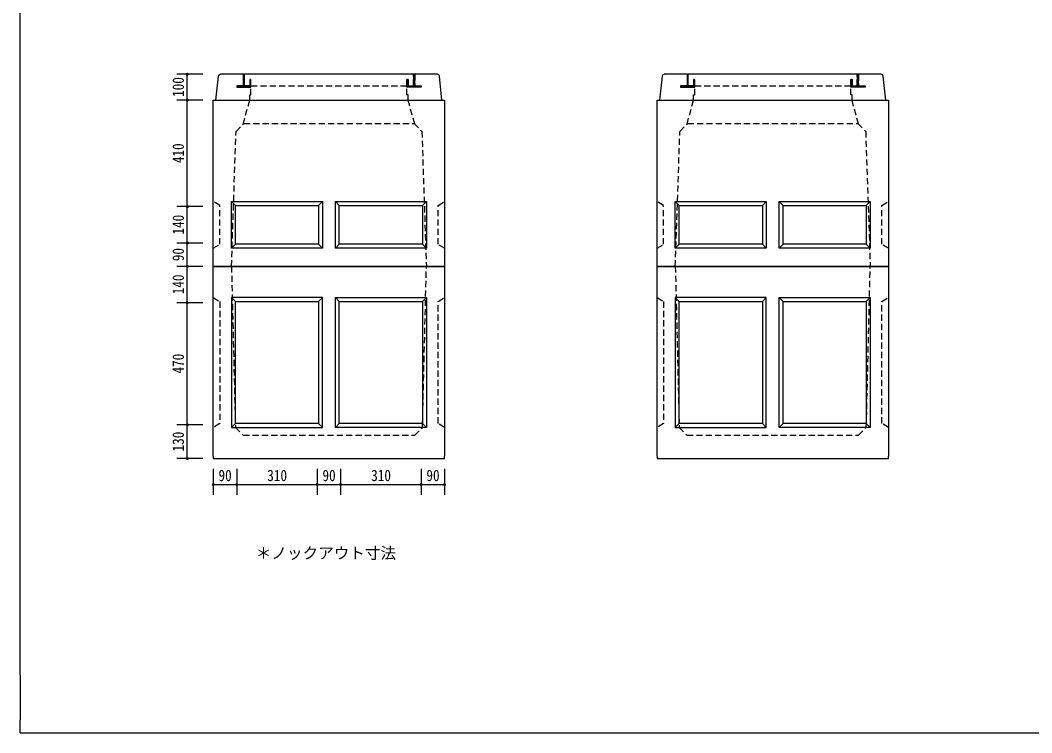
# Model space of a CAD drawing. Units: millimetres, scale not verified. Extents: x -3704 to 3796, y -2790 to 2696.
# Drawn here: x -3704 to 189, y -2790 to -47 of the extents above; entities that cross this region are included whole.
import ezdxf
from ezdxf.enums import TextEntityAlignment as Align

# ---------------------------------------------------------------- set-up
doc = ezdxf.new("R2010")
doc.units = ezdxf.units.MM
doc.header["$LTSCALE"] = 20
doc.linetypes.add('DASHED1', pattern=[1.8, 1.2, -0.6])
doc.layers.add('0-0_レイヤ_1', color=7, linetype='Continuous')
doc.layers.add('0-9_レイヤ10', color=7, linetype='Continuous')
doc.styles.add('HG丸ｺﾞｼｯｸM-PRO', font='')
doc.styles.add('ＭＳ ゴシック', font='')
doc.styles.get('HG丸ｺﾞｼｯｸM-PRO').set_extended_font_data('HG丸ｺﾞｼｯｸM-PRO')
doc.styles.get('ＭＳ ゴシック').set_extended_font_data('MS Gothic')

msp = doc.modelspace()

# ---------------------------------------------------------------- hatches: boundary and pattern name
at = {"layer": '0-9_レイヤ10'}
for points in [[(-3055.12, -254.75, 1), (-3067.12, -254.75, 1)], [(-3055.12, -354.75, 1), (-3067.12, -354.75, 1)], [(-3055.12, -764.75, 1), (-3067.12, -764.75, 1)], [(-3055.12, -904.75, 1), (-3067.12, -904.75, 1)], [(-3055.12, -994.75, 1), (-3067.12, -994.75, 1)], [(-3055.12, -1134.75, 1), (-3067.12, -1134.75, 1)], [(-3055.12, -1604.75, 1), (-3067.12, -1604.75, 1)], [(-3055.12, -1734.75, 1), (-3067.12, -1734.75, 1)], [(-2955.12, -1834.75, 1), (-2967.12, -1834.75, 1)], [(-2865.12, -1834.75, 1), (-2877.12, -1834.75, 1)], [(-2555.12, -1834.75, 1), (-2567.12, -1834.75, 1)], [(-2465.12, -1834.75, 1), (-2477.12, -1834.75, 1)], [(-2155.12, -1834.75, 1), (-2167.12, -1834.75, 1)], [(-2065.12, -1834.75, 1), (-2077.12, -1834.75, 1)]]:
    msp.add_hatch(color=256, dxfattribs=at).paths.add_polyline_path(points)

# ---------------------------------------------------------------- linework, layer by layer
at = {"layer": '0-0_レイヤ_1'}
for p, q in [((-3704.12, -2568.82), (-3704.12, 2646.47)), ((-2951.12, -354.75), (-2941.12, -262.25)), ((-2098.62, -254.75), (-2933.62, -254.75)), ((-2846.12, -256), (-2841.12, -256)), ((-2846.12, -258), (-2841.12, -258)), ((-2846.12, -260), (-2841.12, -260)), ((-2846.12, -262), (-2841.12, -262)), ((-2846.12, -264), (-2841.12, -264)), ((-2846.12, -266), (-2841.12, -266)), ((-2846.12, -268), (-2841.12, -268)), ((-2846.12, -270), (-2841.12, -270)), ((-2846.12, -272), (-2841.12, -272)), ((-2191.12, -256), (-2186.12, -256)), ((-2191.12, -258), (-2186.12, -258)), ((-2191.12, -260), (-2186.12, -260)), ((-2191.12, -262), (-2186.12, -262)), ((-2191.12, -264), (-2186.12, -264)), ((-2191.12, -266), (-2186.12, -266)), ((-2191.12, -268), (-2186.12, -268)), ((-2191.12, -270), (-2186.12, -270)), ((-2191.12, -272), (-2186.12, -272)), ((-1243.12, -354.75), (-1233.12, -262.25)), ((-390.62, -254.75), (-1225.62, -254.75)), ((-1138.12, -256), (-1133.12, -256)), ((-1138.12, -258), (-1133.12, -258)), ((-1138.12, -260), (-1133.12, -260)), ((-1138.12, -262), (-1133.12, -262)), ((-1138.12, -264), (-1133.12, -264)), ((-1138.12, -266), (-1133.12, -266)), ((-1138.12, -268), (-1133.12, -268)), ((-1138.12, -270), (-1133.12, -270)), ((-1138.12, -272), (-1133.12, -272)), ((-483.12, -256), (-478.12, -256)), ((-483.12, -258), (-478.12, -258)), ((-483.12, -260), (-478.12, -260)), ((-483.12, -262), (-478.12, -262)), ((-483.12, -264), (-478.12, -264)), ((-483.12, -266), (-478.12, -266)), ((-483.12, -268), (-478.12, -268)), ((-483.12, -270), (-478.12, -270)), ((-483.12, -272), (-478.12, -272)), ((-2871.12, -300), (-2821.12, -300)), ((-2871.12, -302), (-2821.12, -302)), ((-2871.12, -304), (-2821.12, -304)), ((-2846.12, -274), (-2841.12, -274)), ((-2846.12, -276), (-2841.12, -276)), ((-2846.12, -278), (-2841.12, -278)), ((-2846.12, -280), (-2841.12, -280)), ((-2846.12, -282), (-2841.12, -282)), ((-2846.12, -284), (-2841.12, -284)), ((-2846.12, -286), (-2841.12, -286)), ((-2846.12, -288), (-2841.12, -288)), ((-2846.12, -290), (-2841.12, -290)), ((-2846.12, -292), (-2841.12, -292)), ((-2846.12, -294), (-2841.12, -294)), ((-2846.12, -296), (-2841.12, -296)), ((-2846.12, -298), (-2841.12, -298)), ((-2821.12, -276), (-2816.12, -276)), ((-2821.12, -278), (-2816.12, -278)), ((-2821.12, -280), (-2816.12, -280)), ((-2821.12, -282), (-2816.12, -282)), ((-2821.12, -284), (-2816.12, -284)), ((-2821.12, -286), (-2816.12, -286)), ((-2821.12, -288), (-2816.12, -288)), ((-2821.12, -290), (-2816.12, -290)), ((-2821.12, -292), (-2816.12, -292)), ((-2821.12, -294), (-2816.12, -294)), ((-2821.12, -296), (-2816.12, -296)), ((-2821.12, -298), (-2816.12, -298)), ((-2821.12, -300), (-2816.12, -300)), ((-2821.12, -302), (-2816.12, -302)), ((-2821.12, -304), (-2816.12, -304)), ((-2216.12, -276), (-2211.12, -276)), ((-2216.12, -278), (-2211.12, -278)), ((-2216.12, -280), (-2211.12, -280)), ((-2216.12, -282), (-2211.12, -282)), ((-2216.12, -284), (-2211.12, -284)), ((-2216.12, -286), (-2211.12, -286)), ((-2216.12, -288), (-2211.12, -288)), ((-2216.12, -290), (-2211.12, -290)), ((-2216.12, -292), (-2211.12, -292)), ((-2216.12, -294), (-2211.12, -294)), ((-2216.12, -296), (-2211.12, -296)), ((-2216.12, -298), (-2211.12, -298)), ((-2216.12, -300), (-2161.12, -300)), ((-2216.12, -302), (-2161.12, -302)), ((-2216.12, -304), (-2161.12, -304)), ((-2191.12, -274), (-2186.12, -274)), ((-2191.12, -276), (-2186.12, -276)), ((-2191.12, -278), (-2186.12, -278)), ((-2191.12, -280), (-2186.12, -280)), ((-2191.12, -282), (-2186.12, -282)), ((-2191.12, -284), (-2186.12, -284)), ((-2191.12, -286), (-2186.12, -286)), ((-2191.12, -288), (-2186.12, -288)), ((-2191.12, -290), (-2186.12, -290)), ((-2191.12, -292), (-2186.12, -292)), ((-2191.12, -294), (-2186.12, -294)), ((-2191.12, -296), (-2186.12, -296)), ((-2191.12, -298), (-2186.12, -298)), ((-1163.12, -300), (-1113.12, -300)), ((-1163.12, -302), (-1113.12, -302)), ((-1163.12, -304), (-1113.12, -304)), ((-1138.12, -274), (-1133.12, -274)), ((-1138.12, -276), (-1133.12, -276)), ((-1138.12, -278), (-1133.12, -278)), ((-1138.12, -280), (-1133.12, -280)), ((-1138.12, -282), (-1133.12, -282)), ((-1138.12, -284), (-1133.12, -284)), ((-1138.12, -286), (-1133.12, -286)), ((-1138.12, -288), (-1133.12, -288)), ((-1138.12, -290), (-1133.12, -290)), ((-1138.12, -292), (-1133.12, -292)), ((-1138.12, -294), (-1133.12, -294)), ((-1138.12, -296), (-1133.12, -296)), ((-1138.12, -298), (-1133.12, -298)), ((-1113.12, -276), (-1108.12, -276)), ((-1113.12, -278), (-1108.12, -278)), ((-1113.12, -280), (-1108.12, -280)), ((-1113.12, -282), (-1108.12, -282)), ((-1113.12, -284), (-1108.12, -284)), ((-1113.12, -286), (-1108.12, -286)), ((-1113.12, -288), (-1108.12, -288)), ((-1113.12, -290), (-1108.12, -290)), ((-1113.12, -292), (-1108.12, -292)), ((-1113.12, -294), (-1108.12, -294)), ((-1113.12, -296), (-1108.12, -296)), ((-1113.12, -298), (-1108.12, -298)), ((-1113.12, -300), (-1108.12, -300)), ((-1113.12, -302), (-1108.12, -302)), ((-1113.12, -304), (-1108.12, -304)), ((-508.12, -276), (-503.12, -276)), ((-508.12, -278), (-503.12, -278)), ((-508.12, -280), (-503.12, -280)), ((-508.12, -282), (-503.12, -282)), ((-508.12, -284), (-503.12, -284)), ((-508.12, -286), (-503.12, -286)), ((-508.12, -288), (-503.12, -288)), ((-508.12, -290), (-503.12, -290)), ((-508.12, -292), (-503.12, -292)), ((-508.12, -294), (-503.12, -294)), ((-508.12, -296), (-503.12, -296)), ((-508.12, -298), (-503.12, -298)), ((-508.12, -300), (-453.12, -300)), ((-508.12, -302), (-453.12, -302)), ((-508.12, -304), (-453.12, -304)), ((-483.12, -274), (-478.12, -274)), ((-483.12, -276), (-478.12, -276)), ((-483.12, -278), (-478.12, -278)), ((-483.12, -280), (-478.12, -280)), ((-483.12, -282), (-478.12, -282)), ((-483.12, -284), (-478.12, -284)), ((-483.12, -286), (-478.12, -286)), ((-483.12, -288), (-478.12, -288)), ((-483.12, -290), (-478.12, -290)), ((-483.12, -292), (-478.12, -292)), ((-483.12, -294), (-478.12, -294)), ((-483.12, -296), (-478.12, -296)), ((-483.12, -298), (-478.12, -298)), ((-2876.12, -759.75), (-2891.12, -744.75)), ((-2556.12, -759.75), (-2541.12, -744.75)), ((-2491.12, -744.75), (-2476.12, -759.75)), ((-2156.12, -759.75), (-2141.12, -744.75)), ((-1168.12, -759.75), (-1183.12, -744.75)), ((-848.12, -759.75), (-833.12, -744.75)), ((-783.12, -744.75), (-768.12, -759.75)), ((-448.12, -759.75), (-433.12, -744.75)), ((-2541.12, -924.75), (-2556.12, -909.75)), ((-2141.12, -924.75), (-2156.12, -909.75)), ((-833.12, -924.75), (-848.12, -909.75)), ((-433.12, -924.75), (-448.12, -909.75)), ((-2961.12, -994.75), (-2071.12, -994.75)), ((-2961.12, -1724.75), (-2961.12, -994.75)), ((-2961.12, -994.75), (-2071.12, -994.75)), ((-2071.12, -994.75), (-2071.12, -1724.75)), ((-1253.12, -994.75), (-363.12, -994.75)), ((-1253.12, -1724.75), (-1253.12, -994.75)), ((-1253.12, -994.75), (-363.12, -994.75)), ((-363.12, -994.75), (-363.12, -1724.75)), ((-2891.12, -1114.75), (-2876.12, -1129.75)), ((-2541.12, -1114.75), (-2891.12, -1114.75)), ((-2891.12, -1114.75), (-2891.12, -1614.75)), ((-2556.12, -1129.75), (-2541.12, -1114.75)), ((-2541.12, -1614.75), (-2541.12, -1114.75)), ((-2476.12, -1129.75), (-2491.12, -1114.75)), ((-2491.12, -1114.75), (-2141.12, -1114.75)), ((-2491.12, -1614.75), (-2491.12, -1114.75)), ((-2156.12, -1129.75), (-2141.12, -1114.75)), ((-2141.12, -1114.75), (-2141.12, -1614.75)), ((-1183.12, -1114.75), (-1168.12, -1129.75)), ((-833.12, -1114.75), (-1183.12, -1114.75)), ((-1183.12, -1114.75), (-1183.12, -1614.75)), ((-848.12, -1129.75), (-833.12, -1114.75)), ((-833.12, -1614.75), (-833.12, -1114.75)), ((-768.12, -1129.75), (-783.12, -1114.75)), ((-783.12, -1114.75), (-433.12, -1114.75)), ((-783.12, -1614.75), (-783.12, -1114.75)), ((-448.12, -1129.75), (-433.12, -1114.75)), ((-433.12, -1114.75), (-433.12, -1614.75)), ((-2876.12, -1129.75), (-2556.12, -1129.75)), ((-2556.12, -1129.75), (-2556.12, -1599.75)), ((-2476.12, -1129.75), (-2156.12, -1129.75)), ((-2476.12, -1599.75), (-2476.12, -1129.75)), ((-2156.12, -1129.75), (-2156.12, -1599.75)), ((-1168.12, -1129.75), (-848.12, -1129.75)), ((-848.12, -1129.75), (-848.12, -1599.75)), ((-768.12, -1129.75), (-448.12, -1129.75)), ((-768.12, -1599.75), (-768.12, -1129.75)), ((-448.12, -1129.75), (-448.12, -1599.75)), ((-2891.12, -1614.75), (-2541.12, -1614.75)), ((-2556.12, -1599.75), (-2876.12, -1599.75)), ((-2541.12, -1614.75), (-2556.12, -1599.75)), ((-2491.12, -1614.75), (-2476.12, -1599.75)), ((-2141.12, -1614.75), (-2491.12, -1614.75)), ((-1183.12, -1614.75), (-833.12, -1614.75)), ((-848.12, -1599.75), (-1168.12, -1599.75)), ((-833.12, -1614.75), (-848.12, -1599.75)), ((-783.12, -1614.75), (-768.12, -1599.75)), ((-433.12, -1614.75), (-783.12, -1614.75)), ((-3704.12, -2568.82), (-3704.12, -2740.32)), ((-3704.12, -2790.32), (-3704.12, -2740.32)), ((-3704.12, -2790.32), (-3532.94, -2790.32))]:
    msp.add_line(p, q, dxfattribs=at)
at = {"layer": '0-0_レイヤ_1', "linetype": 'DASHED1'}
for p, q in [((-2816.12, -299.75), (-2216.12, -299.75)), ((-1108.12, -299.75), (-508.12, -299.75)), ((-2846.12, -447.25), (-2821.12, -354.75)), ((-2186.12, -447.25), (-2211.12, -354.75)), ((-1138.12, -447.25), (-1113.12, -354.75)), ((-478.12, -447.25), (-503.12, -354.75)), ((-2891.12, -994.75), (-2876.12, -1614.75)), ((-2156.12, -1614.75), (-2141.12, -994.75)), ((-1183.12, -994.75), (-1168.12, -1614.75)), ((-448.12, -1614.75), (-433.12, -994.75)), ((-2961.12, -1114.75), (-2936.12, -1129.75)), ((-2096.12, -1129.75), (-2071.12, -1114.75)), ((-1253.12, -1114.75), (-1228.12, -1129.75)), ((-388.12, -1129.75), (-363.12, -1114.75)), ((-2936.12, -1129.75), (-2936.12, -1599.75)), ((-2096.12, -1599.75), (-2096.12, -1129.75)), ((-1228.12, -1129.75), (-1228.12, -1599.75)), ((-388.12, -1599.75), (-388.12, -1129.75)), ((-2936.12, -1599.75), (-2961.12, -1614.75)), ((-2876.12, -1614.75), (-2846.12, -1644.75)), ((-2186.12, -1644.75), (-2156.12, -1614.75)), ((-2071.12, -1614.75), (-2096.12, -1599.75)), ((-1228.12, -1599.75), (-1253.12, -1614.75)), ((-1168.12, -1614.75), (-1138.12, -1644.75)), ((-478.12, -1644.75), (-448.12, -1614.75)), ((-363.12, -1614.75), (-388.12, -1599.75)), ((-2846.12, -1644.75), (-2186.12, -1644.75)), ((-1138.12, -1644.75), (-478.12, -1644.75))]:
    msp.add_line(p, q, dxfattribs=at)
at = {"layer": '0-0_レイヤ_1'}
for points in [[(-2951.12, -354.75), (-2081.12, -354.75), (-2091.12, -262.25)], [(-2941.12, -262.25), (-2939.11, -256.93), (-2933.62, -254.75)], [(-2841.12, -299.75), (-2841.12, -254.75), (-2846.12, -254.75), (-2846.12, -299.75)], [(-2091.12, -262.25), (-2093.57, -256.6), (-2098.62, -254.75)], [(-1243.12, -354.75), (-373.12, -354.75), (-383.12, -262.25)], [(-1233.12, -262.25), (-1231.11, -256.93), (-1225.62, -254.75)], [(-1133.12, -299.75), (-1133.12, -254.75), (-1138.12, -254.75), (-1138.12, -299.75)], [(-383.12, -262.25), (-385.57, -256.6), (-390.62, -254.75)], [(-2821.12, -299.75), (-2871.12, -299.75), (-2871.12, -304.75), (-2821.12, -304.75)], [(-1113.12, -299.75), (-1163.12, -299.75), (-1163.12, -304.75), (-1113.12, -304.75)], [(-2891.12, -924.75), (-2876.12, -909.75), (-2876.12, -759.75), (-2556.12, -759.75), (-2556.12, -909.75), (-2876.12, -909.75)], [(-2491.12, -924.75), (-2476.12, -909.75), (-2476.12, -759.75), (-2156.12, -759.75), (-2156.12, -909.75), (-2476.12, -909.75)], [(-1183.12, -924.75), (-1168.12, -909.75), (-1168.12, -759.75), (-848.12, -759.75), (-848.12, -909.75), (-1168.12, -909.75)], [(-783.12, -924.75), (-768.12, -909.75), (-768.12, -759.75), (-448.12, -759.75), (-448.12, -909.75), (-768.12, -909.75)], [(-2891.12, -1614.75), (-2876.12, -1599.75), (-2876.12, -1129.75)], [(-1183.12, -1614.75), (-1168.12, -1599.75), (-1168.12, -1129.75)], [(-2141.12, -1614.75), (-2156.12, -1599.75), (-2476.12, -1599.75)], [(-433.12, -1614.75), (-448.12, -1599.75), (-768.12, -1599.75)], [(-2961.12, -1724.75), (-2961.12, -1734.75), (-2071.12, -1734.75), (-2071.12, -1724.75)], [(-1253.12, -1724.75), (-1253.12, -1734.75), (-363.12, -1734.75), (-363.12, -1724.75)], [(-3532.94, -2790.32), (3545.88, -2790.32), (3795.88, -2790.32), (3795.88, -2740.32)]]:
    msp.add_lwpolyline(points, dxfattribs=at)
at = {"layer": '0-0_レイヤ_1', "linetype": 'DASHED1'}
for points in [[(-2821.12, -354.75), (-2821.12, -334.75), (-2816.12, -334.75), (-2816.12, -274.75), (-2821.12, -274.75), (-2821.12, -299.75), (-2841.12, -299.75), (-2841.12, -254.75), (-2846.12, -254.75), (-2846.12, -299.75), (-2871.12, -299.75), (-2871.12, -304.75), (-2816.12, -304.75)], [(-2211.12, -354.75), (-2211.12, -334.75), (-2216.12, -334.75), (-2216.12, -274.75), (-2211.12, -274.75), (-2211.12, -299.75), (-2191.12, -299.75), (-2191.12, -254.75), (-2186.12, -254.75), (-2186.12, -299.75), (-2161.12, -299.75), (-2161.12, -304.75), (-2216.12, -304.75)], [(-1113.12, -354.75), (-1113.12, -334.75), (-1108.12, -334.75), (-1108.12, -274.75), (-1113.12, -274.75), (-1113.12, -299.75), (-1133.12, -299.75), (-1133.12, -254.75), (-1138.12, -254.75), (-1138.12, -299.75), (-1163.12, -299.75), (-1163.12, -304.75), (-1108.12, -304.75)], [(-503.12, -354.75), (-503.12, -334.75), (-508.12, -334.75), (-508.12, -274.75), (-503.12, -274.75), (-503.12, -299.75), (-483.12, -299.75), (-483.12, -254.75), (-478.12, -254.75), (-478.12, -299.75), (-453.12, -299.75), (-453.12, -304.75), (-508.12, -304.75)], [(-2891.12, -994.75), (-2873.62, -474.75), (-2843.62, -444.75), (-2188.62, -444.75), (-2158.62, -474.75), (-2141.12, -994.75)], [(-1183.12, -994.75), (-1165.62, -474.75), (-1135.62, -444.75), (-480.62, -444.75), (-450.62, -474.75), (-433.12, -994.75)], [(-2961.12, -924.75), (-2936.12, -909.75), (-2936.12, -759.75), (-2961.12, -744.75)], [(-2071.12, -924.75), (-2096.12, -909.75), (-2096.12, -759.75), (-2071.12, -744.75)], [(-1253.12, -924.75), (-1228.12, -909.75), (-1228.12, -759.75), (-1253.12, -744.75)], [(-363.12, -924.75), (-388.12, -909.75), (-388.12, -759.75), (-363.12, -744.75)]]:
    msp.add_lwpolyline(points, dxfattribs=at)
at = {"layer": '0-0_レイヤ_1'}
for points in [[(-2191.12, -299.75), (-2186.12, -299.75), (-2186.12, -254.75), (-2191.12, -254.75)], [(-483.12, -299.75), (-478.12, -299.75), (-478.12, -254.75), (-483.12, -254.75)], [(-2816.12, -304.75), (-2816.12, -274.75), (-2821.12, -274.75), (-2821.12, -304.75)], [(-2216.12, -299.75), (-2211.12, -299.75), (-2211.12, -274.75), (-2216.12, -274.75)], [(-2216.12, -299.75), (-2161.12, -299.75), (-2161.12, -304.75), (-2216.12, -304.75)], [(-1108.12, -304.75), (-1108.12, -274.75), (-1113.12, -274.75), (-1113.12, -304.75)], [(-508.12, -299.75), (-503.12, -299.75), (-503.12, -274.75), (-508.12, -274.75)], [(-508.12, -299.75), (-453.12, -299.75), (-453.12, -304.75), (-508.12, -304.75)], [(-2961.12, -994.75), (-2961.12, -354.75), (-2071.12, -354.75), (-2071.12, -994.75)], [(-1253.12, -994.75), (-1253.12, -354.75), (-363.12, -354.75), (-363.12, -994.75)], [(-2891.12, -924.75), (-2891.12, -744.75), (-2541.12, -744.75), (-2541.12, -924.75)], [(-2491.12, -924.75), (-2491.12, -744.75), (-2141.12, -744.75), (-2141.12, -924.75)], [(-1183.12, -924.75), (-1183.12, -744.75), (-833.12, -744.75), (-833.12, -924.75)], [(-783.12, -924.75), (-783.12, -744.75), (-433.12, -744.75), (-433.12, -924.75)]]:
    msp.add_lwpolyline(points, close=True, dxfattribs=at)
at = {"layer": '0-9_レイヤ10'}
for p, q in [((-3001.12, -254.75), (-3101.12, -254.75)), ((-3061.12, -354.75), (-3061.12, -254.75)), ((-3001.12, -354.75), (-3101.12, -354.75)), ((-3061.12, -764.75), (-3061.12, -354.75)), ((-3001.12, -764.75), (-3101.12, -764.75)), ((-3061.12, -904.75), (-3061.12, -764.75)), ((-3001.12, -904.75), (-3101.12, -904.75)), ((-3061.12, -994.75), (-3061.12, -904.75)), ((-3001.12, -994.75), (-3101.12, -994.75)), ((-3061.12, -1134.75), (-3061.12, -994.75)), ((-3001.12, -1134.75), (-3101.12, -1134.75)), ((-3061.12, -1604.75), (-3061.12, -1134.75)), ((-3001.12, -1604.75), (-3101.12, -1604.75)), ((-3061.12, -1734.75), (-3061.12, -1604.75)), ((-3001.12, -1734.75), (-3101.12, -1734.75)), ((-2961.12, -1774.75), (-2961.12, -1874.75)), ((-2871.12, -1774.75), (-2871.12, -1874.75)), ((-2561.12, -1774.75), (-2561.12, -1874.75)), ((-2471.12, -1774.75), (-2471.12, -1874.75)), ((-2161.12, -1774.75), (-2161.12, -1874.75)), ((-2071.12, -1774.75), (-2071.12, -1874.75)), ((-2961.12, -1834.75), (-2871.12, -1834.75)), ((-2871.12, -1834.75), (-2561.12, -1834.75)), ((-2561.12, -1834.75), (-2471.12, -1834.75)), ((-2471.12, -1834.75), (-2161.12, -1834.75)), ((-2161.12, -1834.75), (-2071.12, -1834.75))]:
    msp.add_line(p, q, dxfattribs=at)

# ---------------------------------------------------------------- texts
at = {"layer": '0-9_レイヤ10', "style": 'ＭＳ ゴシック', "width": 0.85}
for s, p in [('100', (-3061.12, -342.25)), ('410', (-3061.12, -597.25)), ('140', (-3061.12, -872.25)), ('90', (-3061.12, -974.75)), ('140', (-3061.12, -1102.25)), ('470', (-3061.12, -1407.25)), ('130', (-3061.12, -1707.25))]:
    msp.add_text(s, height=43.99, rotation=90, dxfattribs=at).set_placement(p, align=Align.BOTTOM_LEFT)
for s, p in [('90', (-2941.12, -1834.75)), ('310', (-2753.62, -1834.75)), ('90', (-2541.12, -1834.75)), ('310', (-2353.62, -1834.75)), ('90', (-2141.12, -1834.75))]:
    msp.add_text(s, height=43.99, dxfattribs=at).set_placement(p, align=Align.BOTTOM_LEFT)
at = {"layer": '0-9_レイヤ10', "style": 'HG丸ｺﾞｼｯｸM-PRO'}
msp.add_text('＊ノックアウト寸法', height=43.99, dxfattribs=at).set_placement((-2797.61, -2133.74), align=Align.BOTTOM_LEFT)

doc.saveas('drawing.dxf')
